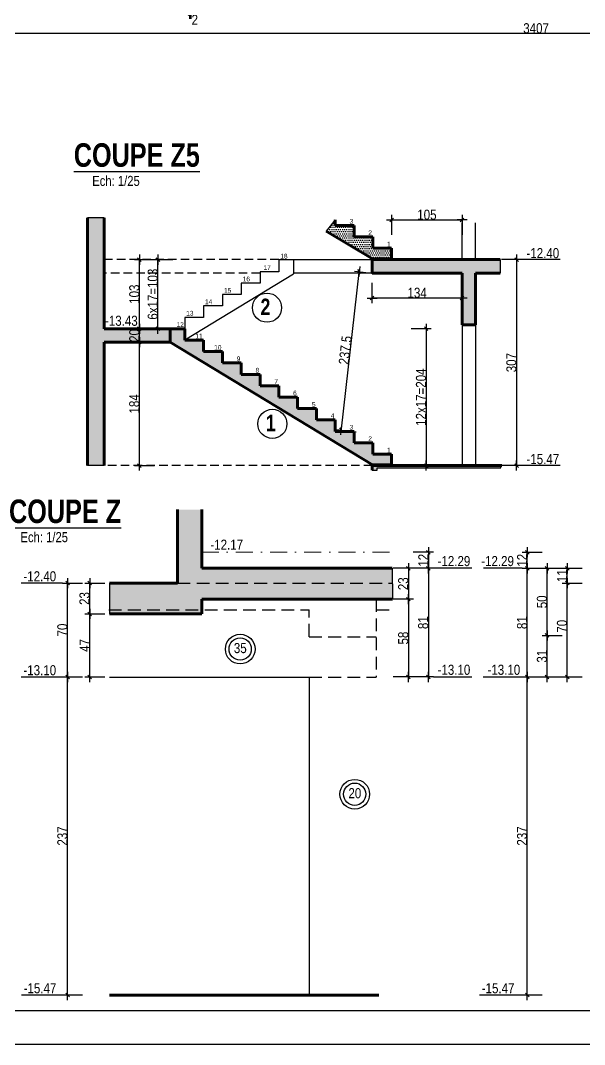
# Model space of a CAD drawing. Header units: millimetres. Extents: x 0 to 23921, y -3644 to 563.
# Drawn here: x 17673 to 18513, y -3644 to -2117 of the extents above; entities that cross this region are included whole.
import ezdxf
from ezdxf.enums import TextEntityAlignment as Align

# ---------------------------------------------------------------- set-up
doc = ezdxf.new("R2010")
doc.units = ezdxf.units.MM
doc.linetypes.add('CACHEX2', pattern=[19.05, 12.7, -6.35])
doc.linetypes.add('TIRETPTX2', pattern=[50.8, 25.4, -12.7, 0, -12.7])
for name, color, linetype in [('01-Cad  2', 1, 'Continuous'), ('01_cote_gen', 4, 'Continuous'), ('01_linteaux', 2, 'Continuous'), ('01_murs_sup', 2, 'CACHEX2'), ('01_poch_BN', 9, 'Continuous'), ('01_poch_murs', 253, 'Continuous'), ('01_texte', 230, 'Continuous'), ('AA_COTES', 2, 'Continuous')]:
    doc.layers.add(name, color=color, linetype=linetype)
doc.layers.add('01_murs_coup', color=5, linetype='Continuous', lineweight=60)
doc.layers.add('01_tram_axes', color=2, linetype='TIRETPTX2', lineweight=9)
doc.styles.add('ARIAL NA', font='ARIALN.TTF')
doc.styles.add('Eurostile', font='')
doc.styles.add('impact', font='impact.ttf')
doc.styles.add('MATTE_TXT', font='arial.ttf')
doc.styles.add('STYLE2', font='ARIALN.TTF')
doc.styles.get('Eurostile').set_extended_font_data('Eurostile')
doc.dimstyles.new('JB25', dxfattribs={"dimscale": 0.1, "dimtxt": 150, "dimasz": 15, "dimexe": 0.1, "dimexo": 0.1, "dimgap": 0.09, "dimtad": 1, "dimdec": 1, "dimlfac": 0.5, "dimdsep": 46, "dimtxsty": 'STYLE2', "dimblk1": 'BOND_G', "dimblk2": 'BOND_D', "dimsah": 1, "dimcen": 1.5, "dimdle": 0.01, "dimse1": 1, "dimse2": 1, "dimclrd": 4, "dimclre": 2, "dimclrt": 6, "dimazin": 2, "dimtfac": 2.333333, "dimtdec": 1, "dimtix": 1, "dimtmove": 2, "dimatfit": 3, "dimldrblk": 'BOND_G', "dimfxl": 1, "dimtolj": 1, "dimtzin": 0, "dimarcsym": 0})
doc.dimstyles.new('JB50', dxfattribs={"dimscale": 0.1, "dimtxt": 150, "dimasz": 15, "dimexe": 0.1, "dimexo": 0.1, "dimgap": 0.09, "dimtad": 1, "dimdec": 1, "dimdsep": 46, "dimtxsty": 'STYLE2', "dimblk1": 'BOND_G', "dimblk2": 'BOND_D', "dimsah": 1, "dimcen": 1.5, "dimdle": 0.01, "dimse1": 1, "dimse2": 1, "dimclrd": 4, "dimclre": 2, "dimclrt": 6, "dimazin": 2, "dimtfac": 2.333333, "dimtdec": 1, "dimtix": 1, "dimtmove": 2, "dimatfit": 3, "dimldrblk": 'BOND_G', "dimfxl": 1, "dimtolj": 1, "dimtzin": 0, "dimarcsym": 0})

# ---------------------------------------------------------------- blocks, each defined once
blk = doc.blocks.new('BOND_G')
at = {"layer": 'AA_COTES', "color": 0}
for p, q in [((0, -5), (0, 15)), ((5, 0), (-5, 0)), ((1.8, 1.8), (-1.8, -1.8))]:
    blk.add_line(p, q, dxfattribs=at)
blk = doc.blocks.new('BOND_D')
at = {"layer": 'AA_COTES', "color": 0}
for p, q in [((5, 0), (-5, 0)), ((-1.8, -1.8), (1.8, 1.8)), ((0, 5), (0, -15))]:
    blk.add_line(p, q, dxfattribs=at)
blk = doc.blocks.new('*D2168')
at = {"layer": '01_cote_gen', "color": 4, "lineweight": -2, "transparency": 16777216}
for p, q in [((17924.3, -2107.3), (17922.8, -2107.3)), ((17925.8, -2107.3), (17927.8, -2107.3)), ((17929.3, -2107.3), (17930.8, -2107.3))]:
    blk.add_line(p, q, dxfattribs=at)
at = {"layer": 'Defpoints', "color": 0, "transparency": 16777216}
for p in [(17925.8, -1849.1), (17927.8, -1849.1), (17927.8, -2107.3)]:
    blk.add_point(p, dxfattribs=at)
at = {"layer": '01_cote_gen', "color": 4, "lineweight": -2, "transparency": 16777216, "xscale": 1.5, "yscale": 1.5, "zscale": 1.5}
blk.add_blockref('BOND_G', (17925.8, -2107.3), dxfattribs=at)
at = {"layer": '01_cote_gen', "color": 4, "lineweight": -2, "transparency": 16777216, "xscale": 1.5, "yscale": 1.5, "zscale": 1.5, "rotation": 180}
blk.add_blockref('BOND_D', (17927.8, -2107.3), dxfattribs=at)
at = {"layer": '01_cote_gen', "color": 6, "transparency": 16777216, "insert": (17933, -2116.3), "char_height": 15, "attachment_point": 5, "style": 'STYLE2'}
blk.add_mtext('\\A1;2', dxfattribs=at)
blk = doc.blocks.new('*D2170')
at = {"layer": '01_cote_gen', "color": 4, "lineweight": -2, "transparency": 16777216}
blk.add_line((20143.3, -2136.8), (16739.3, -2136.8), dxfattribs=at)
at = {"layer": 'Defpoints', "color": 0, "transparency": 16777216}
for p in [(16737.8, -2114.8), (16737.8, -2136.8), (20144.8, -2158.7)]:
    blk.add_point(p, dxfattribs=at)
at = {"layer": '01_cote_gen', "color": 4, "lineweight": -2, "transparency": 16777216, "xscale": 1.5, "yscale": 1.5, "zscale": 1.5, "rotation": 180}
blk.add_blockref('BOND_D', (16737.8, -2136.8), dxfattribs=at)
at = {"layer": '01_cote_gen', "color": 4, "lineweight": -2, "transparency": 16777216, "xscale": 1.5, "yscale": 1.5, "zscale": 1.5}
blk.add_blockref('BOND_G', (20144.8, -2136.8), dxfattribs=at)
at = {"layer": '01_cote_gen', "color": 6, "transparency": 16777216, "insert": (18441.3, -2129.1), "char_height": 15, "attachment_point": 5, "style": 'STYLE2'}
blk.add_mtext('\\A1;3407', dxfattribs=at)
blk = doc.blocks.new('*D2987')
at = {"layer": '01_cote_gen', "color": 4, "lineweight": -2, "transparency": 16777216}
blk.add_line((17743.5, -3568.5), (17743.5, -3097.5), dxfattribs=at)
at = {"layer": 'Defpoints', "color": 0, "transparency": 16777216}
for p in [(17743.5, -3096), (17805.7, -3096), (17805.7, -3570)]:
    blk.add_point(p, dxfattribs=at)
at = {"layer": '01_cote_gen', "color": 4, "lineweight": -2, "transparency": 16777216, "xscale": 1.5, "yscale": 1.5, "zscale": 1.5}
for name, p, rotation in [('BOND_D', (17743.5, -3096), 90), ('BOND_G', (17743.5, -3570), 270)]:
    blk.add_blockref(name, p, dxfattribs=dict(at, rotation=rotation))
at = {"layer": '01_cote_gen', "color": 6, "transparency": 16777216, "insert": (17735.8, -3333), "char_height": 15, "attachment_point": 5, "rotation": 90, "style": 'STYLE2'}
blk.add_mtext('\\A1;237', dxfattribs=at)
blk = doc.blocks.new('*D2975')
at = {"layer": '01_cote_gen', "color": 4, "lineweight": -2, "transparency": 16777216}
blk.add_line((17743.5, -3094.5), (17743.5, -2957.5), dxfattribs=at)
at = {"layer": 'Defpoints', "color": 0, "transparency": 16777216}
for p in [(17743.5, -2956), (17805.7, -2956), (17767.6, -3096)]:
    blk.add_point(p, dxfattribs=at)
at = {"layer": '01_cote_gen', "color": 4, "lineweight": -2, "transparency": 16777216, "xscale": 1.5, "yscale": 1.5, "zscale": 1.5}
for name, p, rotation in [('BOND_D', (17743.5, -2956), 90), ('BOND_G', (17743.5, -3096), 270)]:
    blk.add_blockref(name, p, dxfattribs=dict(at, rotation=rotation))
at = {"layer": '01_cote_gen', "color": 6, "transparency": 16777216, "insert": (17735.8, -3026), "char_height": 15, "attachment_point": 5, "rotation": 90, "style": 'STYLE2'}
blk.add_mtext('\\A1;70', dxfattribs=at)
blk = doc.blocks.new('*D2976')
at = {"layer": '01_cote_gen', "color": 4, "lineweight": -2, "transparency": 16777216}
blk.add_line((17776.5, -3094.5), (17776.5, -3003.5), dxfattribs=at)
at = {"layer": 'Defpoints', "color": 0, "transparency": 16777216}
for p in [(17776.5, -3002), (17805.7, -3002), (17805.7, -3096)]:
    blk.add_point(p, dxfattribs=at)
at = {"layer": '01_cote_gen', "color": 4, "lineweight": -2, "transparency": 16777216, "xscale": 1.5, "yscale": 1.5, "zscale": 1.5}
for name, p, rotation in [('BOND_D', (17776.5, -3002), 90), ('BOND_G', (17776.5, -3096), 270)]:
    blk.add_blockref(name, p, dxfattribs=dict(at, rotation=rotation))
at = {"layer": '01_cote_gen', "color": 6, "transparency": 16777216, "insert": (17769, -3049), "char_height": 15, "attachment_point": 5, "rotation": 90, "style": 'STYLE2'}
blk.add_mtext('\\A1;47', dxfattribs=at)
blk = doc.blocks.new('*D2977')
at = {"layer": '01_cote_gen', "color": 4, "lineweight": -2, "transparency": 16777216}
blk.add_line((17776.5, -3000.5), (17776.5, -2957.5), dxfattribs=at)
at = {"layer": 'Defpoints', "color": 0, "transparency": 16777216}
for p in [(17776.5, -2956), (17827.3, -2956), (17827.3, -3002)]:
    blk.add_point(p, dxfattribs=at)
at = {"layer": '01_cote_gen', "color": 4, "lineweight": -2, "transparency": 16777216, "xscale": 1.5, "yscale": 1.5, "zscale": 1.5}
for name, p, rotation in [('BOND_D', (17776.5, -2956), 90), ('BOND_G', (17776.5, -3002), 270)]:
    blk.add_blockref(name, p, dxfattribs=dict(at, rotation=rotation))
at = {"layer": '01_cote_gen', "color": 6, "transparency": 16777216, "insert": (17768.8, -2979), "char_height": 15, "attachment_point": 5, "rotation": 90, "style": 'STYLE2'}
blk.add_mtext('\\A1;23', dxfattribs=at)
blk = doc.blocks.new('*D2919')
at = {"layer": '01_cote_gen', "color": 4, "lineweight": -2, "transparency": 16777216}
blk.add_line((18280.9, -2911.5), (18280.9, -2932.5), dxfattribs=at)
at = {"layer": 'Defpoints', "color": 0, "transparency": 16777216}
for p in [(18265.6, -2910), (18265.2, -2934), (18280.9, -2934)]:
    blk.add_point(p, dxfattribs=at)
at = {"layer": '01_cote_gen', "color": 4, "lineweight": -2, "transparency": 16777216, "xscale": 1.5, "yscale": 1.5, "zscale": 1.5}
for name, p, rotation in [('BOND_G', (18280.9, -2910), 90), ('BOND_D', (18280.9, -2934), 270)]:
    blk.add_blockref(name, p, dxfattribs=dict(at, rotation=rotation))
at = {"layer": '01_cote_gen', "color": 6, "transparency": 16777216, "insert": (18273.4, -2922), "char_height": 15, "attachment_point": 5, "rotation": 90, "style": 'STYLE2'}
blk.add_mtext('\\A1;12', dxfattribs=at)
blk = doc.blocks.new('*D2920')
at = {"layer": '01_cote_gen', "color": 4, "lineweight": -2, "transparency": 16777216}
blk.add_line((18280.9, -2935.5), (18280.9, -3094.5), dxfattribs=at)
at = {"layer": 'Defpoints', "color": 0, "transparency": 16777216}
for p in [(18258.4, -2934), (18259.4, -3096), (18280.9, -3096)]:
    blk.add_point(p, dxfattribs=at)
at = {"layer": '01_cote_gen', "color": 4, "lineweight": -2, "transparency": 16777216, "xscale": 1.5, "yscale": 1.5, "zscale": 1.5}
for name, p, rotation in [('BOND_G', (18280.9, -2934), 90), ('BOND_D', (18280.9, -3096), 270)]:
    blk.add_blockref(name, p, dxfattribs=dict(at, rotation=rotation))
at = {"layer": '01_cote_gen', "color": 6, "transparency": 16777216, "insert": (18273.2, -3015), "char_height": 15, "attachment_point": 5, "rotation": 90, "style": 'STYLE2'}
blk.add_mtext('\\A1;81', dxfattribs=at)
blk = doc.blocks.new('*D2921')
at = {"layer": '01_cote_gen', "color": 4, "lineweight": -2, "transparency": 16777216}
blk.add_line((18251.2, -2935.5), (18251.2, -2978.5), dxfattribs=at)
at = {"layer": 'Defpoints', "color": 0, "transparency": 16777216}
for p in [(18265.2, -2934), (18251.2, -2980), (18265.2, -2980)]:
    blk.add_point(p, dxfattribs=at)
at = {"layer": '01_cote_gen', "color": 4, "lineweight": -2, "transparency": 16777216, "xscale": 1.5, "yscale": 1.5, "zscale": 1.5}
for name, p, rotation in [('BOND_G', (18251.2, -2934), 90), ('BOND_D', (18251.2, -2980), 270)]:
    blk.add_blockref(name, p, dxfattribs=dict(at, rotation=rotation))
at = {"layer": '01_cote_gen', "color": 6, "transparency": 16777216, "insert": (18243.5, -2957), "char_height": 15, "attachment_point": 5, "rotation": 90, "style": 'STYLE2'}
blk.add_mtext('\\A1;23', dxfattribs=at)
blk = doc.blocks.new('*D2922')
at = {"layer": '01_cote_gen', "color": 4, "lineweight": -2, "transparency": 16777216}
blk.add_line((18251.2, -2981.5), (18251.2, -3094.5), dxfattribs=at)
at = {"layer": 'Defpoints', "color": 0, "transparency": 16777216}
for p in [(18228.7, -2980), (18251.2, -3096), (18266, -3096)]:
    blk.add_point(p, dxfattribs=at)
at = {"layer": '01_cote_gen', "color": 4, "lineweight": -2, "transparency": 16777216, "xscale": 1.5, "yscale": 1.5, "zscale": 1.5}
for name, p, rotation in [('BOND_G', (18251.2, -2980), 90), ('BOND_D', (18251.2, -3096), 270)]:
    blk.add_blockref(name, p, dxfattribs=dict(at, rotation=rotation))
at = {"layer": '01_cote_gen', "color": 6, "transparency": 16777216, "insert": (18243.5, -3038), "char_height": 15, "attachment_point": 5, "rotation": 90, "style": 'STYLE2'}
blk.add_mtext('\\A1;58', dxfattribs=at)
blk = doc.blocks.new('*D2940')
at = {"layer": '01_cote_gen', "color": 4, "lineweight": -2, "transparency": 16777216}
blk.add_line((18457.7, -3094.5), (18457.7, -3035.5), dxfattribs=at)
at = {"layer": 'Defpoints', "color": 0, "transparency": 16777216}
for p in [(18457.7, -3034), (18484.7, -3034), (18484.7, -3096)]:
    blk.add_point(p, dxfattribs=at)
at = {"layer": '01_cote_gen', "color": 4, "lineweight": -2, "transparency": 16777216, "xscale": 1.5, "yscale": 1.5, "zscale": 1.5}
for name, p, rotation in [('BOND_D', (18457.7, -3034), 90), ('BOND_G', (18457.7, -3096), 270)]:
    blk.add_blockref(name, p, dxfattribs=dict(at, rotation=rotation))
at = {"layer": '01_cote_gen', "color": 6, "transparency": 16777216, "insert": (18450.1, -3065), "char_height": 15, "attachment_point": 5, "rotation": 90, "style": 'STYLE2'}
blk.add_mtext('\\A1;31', dxfattribs=at)
blk = doc.blocks.new('*D2941')
at = {"layer": '01_cote_gen', "color": 4, "lineweight": -2, "transparency": 16777216}
blk.add_line((18457.7, -3032.5), (18457.7, -2935.5), dxfattribs=at)
at = {"layer": 'Defpoints', "color": 0, "transparency": 16777216}
for p in [(18457.7, -2934), (18510.3, -2934), (18510.3, -3034)]:
    blk.add_point(p, dxfattribs=at)
at = {"layer": '01_cote_gen', "color": 4, "lineweight": -2, "transparency": 16777216, "xscale": 1.5, "yscale": 1.5, "zscale": 1.5}
for name, p, rotation in [('BOND_D', (18457.7, -2934), 90), ('BOND_G', (18457.7, -3034), 270)]:
    blk.add_blockref(name, p, dxfattribs=dict(at, rotation=rotation))
at = {"layer": '01_cote_gen', "color": 6, "transparency": 16777216, "insert": (18450.1, -2984), "char_height": 15, "attachment_point": 5, "rotation": 90, "style": 'STYLE2'}
blk.add_mtext('\\A1;50', dxfattribs=at)
blk = doc.blocks.new('*D2942')
at = {"layer": '01_cote_gen', "color": 4, "lineweight": -2, "transparency": 16777216}
blk.add_line((18428.1, -3094.5), (18428.1, -2935.5), dxfattribs=at)
at = {"layer": 'Defpoints', "color": 0, "transparency": 16777216}
for p in [(18428.1, -2934), (18505.4, -2934), (18505.4, -3096)]:
    blk.add_point(p, dxfattribs=at)
at = {"layer": '01_cote_gen', "color": 4, "lineweight": -2, "transparency": 16777216, "xscale": 1.5, "yscale": 1.5, "zscale": 1.5}
for name, p, rotation in [('BOND_D', (18428.1, -2934), 90), ('BOND_G', (18428.1, -3096), 270)]:
    blk.add_blockref(name, p, dxfattribs=dict(at, rotation=rotation))
at = {"layer": '01_cote_gen', "color": 6, "transparency": 16777216, "insert": (18420.5, -3015), "char_height": 15, "attachment_point": 5, "rotation": 90, "style": 'STYLE2'}
blk.add_mtext('\\A1;81', dxfattribs=at)
blk = doc.blocks.new('*D2943')
at = {"layer": '01_cote_gen', "color": 4, "lineweight": -2, "transparency": 16777216}
blk.add_line((18428.1, -3568.5), (18428.1, -3097.5), dxfattribs=at)
at = {"layer": 'Defpoints', "color": 0, "transparency": 16777216}
for p in [(18428.1, -3096), (18518.5, -3096), (18518.5, -3570)]:
    blk.add_point(p, dxfattribs=at)
at = {"layer": '01_cote_gen', "color": 4, "lineweight": -2, "transparency": 16777216, "xscale": 1.5, "yscale": 1.5, "zscale": 1.5}
for name, p, rotation in [('BOND_D', (18428.1, -3096), 90), ('BOND_G', (18428.1, -3570), 270)]:
    blk.add_blockref(name, p, dxfattribs=dict(at, rotation=rotation))
at = {"layer": '01_cote_gen', "color": 6, "transparency": 16777216, "insert": (18420.5, -3333), "char_height": 15, "attachment_point": 5, "rotation": 90, "style": 'STYLE2'}
blk.add_mtext('\\A1;237', dxfattribs=at)
blk = doc.blocks.new('*D2944')
at = {"layer": '01_cote_gen', "color": 4, "lineweight": -2, "transparency": 16777216}
blk.add_line((18428.1, -2932.5), (18428.1, -2911.5), dxfattribs=at)
at = {"layer": 'Defpoints', "color": 0, "transparency": 16777216}
for p in [(18428.1, -2910), (18592.5, -2910), (18592.5, -2934)]:
    blk.add_point(p, dxfattribs=at)
at = {"layer": '01_cote_gen', "color": 4, "lineweight": -2, "transparency": 16777216, "xscale": 1.5, "yscale": 1.5, "zscale": 1.5}
for name, p, rotation in [('BOND_D', (18428.1, -2910), 90), ('BOND_G', (18428.1, -2934), 270)]:
    blk.add_blockref(name, p, dxfattribs=dict(at, rotation=rotation))
at = {"layer": '01_cote_gen', "color": 6, "transparency": 16777216, "insert": (18420.6, -2922), "char_height": 15, "attachment_point": 5, "rotation": 90, "style": 'STYLE2'}
blk.add_mtext('\\A1;12', dxfattribs=at)
blk = doc.blocks.new('*D2945')
at = {"layer": '01_cote_gen', "color": 4, "lineweight": -2, "transparency": 16777216}
blk.add_line((18487.7, -3094.5), (18487.7, -2957.5), dxfattribs=at)
at = {"layer": 'Defpoints', "color": 0, "transparency": 16777216}
for p in [(18487.7, -2956), (18555.7, -2956), (18555.7, -3096)]:
    blk.add_point(p, dxfattribs=at)
at = {"layer": '01_cote_gen', "color": 4, "lineweight": -2, "transparency": 16777216, "xscale": 1.5, "yscale": 1.5, "zscale": 1.5}
for name, p, rotation in [('BOND_D', (18487.7, -2956), 90), ('BOND_G', (18487.7, -3096), 270)]:
    blk.add_blockref(name, p, dxfattribs=dict(at, rotation=rotation))
at = {"layer": '01_cote_gen', "color": 6, "transparency": 16777216, "insert": (18480, -3020.4), "char_height": 15, "attachment_point": 5, "rotation": 90, "style": 'STYLE2'}
blk.add_mtext('\\A1;70', dxfattribs=at)
blk = doc.blocks.new('*D2946')
at = {"layer": '01_cote_gen', "color": 4, "lineweight": -2, "transparency": 16777216}
blk.add_line((18487.7, -2954.5), (18487.7, -2935.5), dxfattribs=at)
at = {"layer": 'Defpoints', "color": 0, "transparency": 16777216}
for p in [(18480.2, -2934), (18487.7, -2934), (18510.2, -2956)]:
    blk.add_point(p, dxfattribs=at)
at = {"layer": '01_cote_gen', "color": 4, "lineweight": -2, "transparency": 16777216, "xscale": 1.5, "yscale": 1.5, "zscale": 1.5}
for name, p, rotation in [('BOND_D', (18487.7, -2934), 90), ('BOND_G', (18487.7, -2956), 270)]:
    blk.add_blockref(name, p, dxfattribs=dict(at, rotation=rotation))
at = {"layer": '01_cote_gen', "color": 6, "transparency": 16777216, "insert": (18480.1, -2945), "char_height": 15, "attachment_point": 5, "rotation": 90, "style": 'STYLE2'}
blk.add_mtext('\\A1;11', dxfattribs=at)
blk = doc.blocks.new('*D3267')
at = {"layer": '01_cote_gen', "color": 4, "lineweight": -2, "transparency": 16777216}
blk.add_line((18151.4, -2726.3), (18178, -2493.3), dxfattribs=at)
at = {"layer": 'Defpoints', "color": 0, "transparency": 16777216}
for p in [(18178.2, -2491.8), (18197.1, -2493.9), (18170.2, -2729.9)]:
    blk.add_point(p, dxfattribs=at)
at = {"layer": '01_cote_gen', "color": 4, "lineweight": -2, "transparency": 16777216, "xscale": 1.5, "yscale": 1.5, "zscale": 1.5}
for name, p, rotation in [('BOND_D', (18178.2, -2491.8), 83.48531244062428), ('BOND_G', (18151.2, -2727.8), 263.4853124406243)]:
    blk.add_blockref(name, p, dxfattribs=dict(at, rotation=rotation))
at = {"layer": '01_cote_gen', "color": 6, "transparency": 16777216, "insert": (18157.1, -2608.9), "char_height": 15, "attachment_point": 5, "rotation": 83.4853, "style": 'STYLE2'}
blk.add_mtext('\\A1;237.5', dxfattribs=at)
blk = doc.blocks.new('*D3268')
at = {"layer": '01_cote_gen', "color": 4, "lineweight": -2, "transparency": 16777216}
blk.add_line((18329.7, -2531.1), (18198.6, -2531.1), dxfattribs=at)
at = {"layer": 'Defpoints', "color": 0, "transparency": 16777216}
for p in [(18197.1, -2483.9), (18331.2, -2493.9), (18197.1, -2531.1)]:
    blk.add_point(p, dxfattribs=at)
at = {"layer": '01_cote_gen', "color": 4, "lineweight": -2, "transparency": 16777216, "xscale": 1.5, "yscale": 1.5, "zscale": 1.5, "rotation": 180}
blk.add_blockref('BOND_D', (18197.1, -2531.1), dxfattribs=at)
at = {"layer": '01_cote_gen', "color": 4, "lineweight": -2, "transparency": 16777216, "xscale": 1.5, "yscale": 1.5, "zscale": 1.5}
blk.add_blockref('BOND_G', (18331.2, -2531.1), dxfattribs=at)
at = {"layer": '01_cote_gen', "color": 6, "transparency": 16777216, "insert": (18264.2, -2523.4), "char_height": 15, "attachment_point": 5, "style": 'STYLE2'}
blk.add_mtext('\\A1;134', dxfattribs=at)
blk = doc.blocks.new('*D3269')
at = {"layer": '01_cote_gen', "color": 4, "lineweight": -2, "transparency": 16777216}
blk.add_line((18227.7, -2414.6), (18329.7, -2414.6), dxfattribs=at)
at = {"layer": 'Defpoints', "color": 0, "transparency": 16777216}
for p in [(18331.2, -2414.6), (18331.2, -2446.4), (18226.2, -2464.9)]:
    blk.add_point(p, dxfattribs=at)
at = {"layer": '01_cote_gen', "color": 4, "lineweight": -2, "transparency": 16777216, "xscale": 1.5, "yscale": 1.5, "zscale": 1.5, "rotation": 180}
blk.add_blockref('BOND_G', (18226.2, -2414.6), dxfattribs=at)
at = {"layer": '01_cote_gen', "color": 4, "lineweight": -2, "transparency": 16777216, "xscale": 1.5, "yscale": 1.5, "zscale": 1.5}
blk.add_blockref('BOND_D', (18331.2, -2414.6), dxfattribs=at)
at = {"layer": '01_cote_gen', "color": 6, "transparency": 16777216, "insert": (18278.7, -2407), "char_height": 15, "attachment_point": 5, "style": 'STYLE2'}
blk.add_mtext('\\A1;105', dxfattribs=at)
blk = doc.blocks.new('*D3270')
at = {"layer": '01_cote_gen', "color": 4, "lineweight": -2, "transparency": 16777216}
blk.add_line((18412.3, -2475.4), (18412.3, -2779.4), dxfattribs=at)
at = {"layer": 'Defpoints', "color": 0, "transparency": 16777216}
for p in [(18387.7, -2473.9), (18389.1, -2780.9), (18412.3, -2780.9)]:
    blk.add_point(p, dxfattribs=at)
at = {"layer": '01_cote_gen', "color": 4, "lineweight": -2, "transparency": 16777216, "xscale": 1.5, "yscale": 1.5, "zscale": 1.5}
for name, p, rotation in [('BOND_G', (18412.3, -2473.9), 90), ('BOND_D', (18412.3, -2780.9), 270)]:
    blk.add_blockref(name, p, dxfattribs=dict(at, rotation=rotation))
at = {"layer": '01_cote_gen', "color": 6, "transparency": 16777216, "insert": (18404.6, -2627.4), "char_height": 15, "attachment_point": 5, "rotation": 90, "style": 'STYLE2'}
blk.add_mtext('\\A1;307', dxfattribs=at)
blk = doc.blocks.new('*D3271')
at = {"layer": '01_cote_gen', "color": 4, "lineweight": -2, "transparency": 16777216}
blk.add_line((18277.6, -2578.4), (18277.6, -2779.4), dxfattribs=at)
at = {"layer": 'Defpoints', "color": 0, "transparency": 16777216}
for p in [(17878.7, -2576.9), (18247.1, -2780.9), (18277.6, -2780.9)]:
    blk.add_point(p, dxfattribs=at)
at = {"layer": '01_cote_gen', "color": 4, "lineweight": -2, "transparency": 16777216, "xscale": 1.5, "yscale": 1.5, "zscale": 1.5}
for name, p, rotation in [('BOND_G', (18277.6, -2576.9), 90), ('BOND_D', (18277.6, -2780.9), 270)]:
    blk.add_blockref(name, p, dxfattribs=dict(at, rotation=rotation))
at = {"layer": '01_cote_gen', "color": 6, "transparency": 16777216, "insert": (18270, -2678.9), "char_height": 15, "attachment_point": 5, "rotation": 90, "style": 'STYLE2'}
blk.add_mtext('\\A1;12x17=204', dxfattribs=at)
blk = doc.blocks.new('*D3272')
at = {"layer": '01_cote_gen', "color": 4, "lineweight": -2, "transparency": 16777216}
blk.add_line((17878, -2575.4), (17878, -2475.4), dxfattribs=at)
at = {"layer": 'Defpoints', "color": 0, "transparency": 16777216}
for p in [(17878, -2473.9), (18116.8, -2473.9), (17881.8, -2576.9)]:
    blk.add_point(p, dxfattribs=at)
at = {"layer": '01_cote_gen', "color": 4, "lineweight": -2, "transparency": 16777216, "xscale": 1.5, "yscale": 1.5, "zscale": 1.5}
for name, p, rotation in [('BOND_D', (17878, -2473.9), 90), ('BOND_G', (17878, -2576.9), 270)]:
    blk.add_blockref(name, p, dxfattribs=dict(at, rotation=rotation))
at = {"layer": '01_cote_gen', "color": 6, "transparency": 16777216, "insert": (17870.4, -2525.4), "char_height": 15, "attachment_point": 5, "rotation": 90, "style": 'STYLE2'}
blk.add_mtext('\\A1;6x17=103', dxfattribs=at)
blk = doc.blocks.new('*D3273')
at = {"layer": '01_cote_gen', "color": 4, "lineweight": -2, "transparency": 16777216}
blk.add_line((17850.6, -2779.4), (17850.6, -2598.4), dxfattribs=at)
at = {"layer": 'Defpoints', "color": 0, "transparency": 16777216}
for p in [(17848.1, -2596.9), (17850.6, -2596.9), (17848.1, -2780.9)]:
    blk.add_point(p, dxfattribs=at)
at = {"layer": '01_cote_gen', "color": 4, "lineweight": -2, "transparency": 16777216, "xscale": 1.5, "yscale": 1.5, "zscale": 1.5}
for name, p, rotation in [('BOND_D', (17850.6, -2596.9), 90), ('BOND_G', (17850.6, -2780.9), 270)]:
    blk.add_blockref(name, p, dxfattribs=dict(at, rotation=rotation))
at = {"layer": '01_cote_gen', "color": 6, "transparency": 16777216, "insert": (17843, -2688.9), "char_height": 15, "attachment_point": 5, "rotation": 90, "style": 'STYLE2'}
blk.add_mtext('\\A1;184', dxfattribs=at)
blk = doc.blocks.new('*D3274')
at = {"layer": '01_cote_gen', "color": 4, "lineweight": -2, "transparency": 16777216}
blk.add_line((17850.6, -2595.4), (17850.6, -2578.4), dxfattribs=at)
at = {"layer": 'Defpoints', "color": 0, "transparency": 16777216}
for p in [(17850.6, -2576.9), (17863.8, -2576.9), (17858.1, -2596.9)]:
    blk.add_point(p, dxfattribs=at)
at = {"layer": '01_cote_gen', "color": 4, "lineweight": -2, "transparency": 16777216, "xscale": 1.5, "yscale": 1.5, "zscale": 1.5}
for name, p, rotation in [('BOND_D', (17850.6, -2576.9), 90), ('BOND_G', (17850.6, -2596.9), 270)]:
    blk.add_blockref(name, p, dxfattribs=dict(at, rotation=rotation))
at = {"layer": '01_cote_gen', "color": 6, "transparency": 16777216, "insert": (17843, -2586.9), "char_height": 15, "attachment_point": 5, "rotation": 90, "style": 'STYLE2'}
blk.add_mtext('\\A1;20', dxfattribs=at)
blk = doc.blocks.new('*D3275')
at = {"layer": '01_cote_gen', "color": 4, "lineweight": -2, "transparency": 16777216}
blk.add_line((17850.6, -2575.4), (17850.6, -2475.4), dxfattribs=at)
at = {"layer": 'Defpoints', "color": 0, "transparency": 16777216}
for p in [(17850.6, -2473.9), (17855.6, -2473.9), (17863.8, -2576.9)]:
    blk.add_point(p, dxfattribs=at)
at = {"layer": '01_cote_gen', "color": 4, "lineweight": -2, "transparency": 16777216, "xscale": 1.5, "yscale": 1.5, "zscale": 1.5}
for name, p, rotation in [('BOND_D', (17850.6, -2473.9), 90), ('BOND_G', (17850.6, -2576.9), 270)]:
    blk.add_blockref(name, p, dxfattribs=dict(at, rotation=rotation))
at = {"layer": '01_cote_gen', "color": 6, "transparency": 16777216, "insert": (17843, -2525.4), "char_height": 15, "attachment_point": 5, "rotation": 90, "style": 'STYLE2'}
blk.add_mtext('\\A1;103', dxfattribs=at)

msp = doc.modelspace()

# ---------------------------------------------------------------- hatches: boundary and pattern name
at = {"layer": '01_poch_BN'}
h = msp.add_hatch(color=256, dxfattribs=at)
h.dxf.hatch_style = 1
h.paths.add_polyline_path([(18387.67, -2473.93), (18197.13, -2473.93), (18197.13, -2493.93), (18331.18, -2493.93), (18331.18, -2570.93), (18351.18, -2570.93), (18351.18, -2493.93), (18387.67, -2493.93)])
h.paths.add_polyline_path([(17798.18, -2411.75), (17773.18, -2411.75), (17773.18, -2780.93), (17798.18, -2780.93), (17798.18, -2596.93), (17896.18, -2596.93), (17896.18, -2576.93), (17798.18, -2576.93)])
h.paths.add_polyline_path([(18389.06, -2780.93), (18197.43, -2780.93), (18197.43, -2787.81), (18204.84, -2787.81), (18204.84, -2784.44), (18389.06, -2784.44)])
h = msp.add_hatch(color=256, dxfattribs=at)
h.dxf.hatch_style = 1
h.paths.add_polyline_path([(18227.01, -2934.04), (17943.26, -2934.04), (17943.26, -2846.47), (17907.26, -2846.47), (17907.26, -2956.04), (17805.74, -2956.04), (17805.74, -3002.04), (17943.26, -3002.04), (17943.26, -2980.04), (18227.32, -2980.04)])
at = {"layer": '01_poch_murs'}
h = msp.add_hatch(dxfattribs=at)
h.set_pattern_fill('DOTS', color=256, scale=2)
h.paths.add_polyline_path([(18198.18, -2439.93), (18170.18, -2439.93), (18170.18, -2422.93), (18142.18, -2422.93), (18142.18, -2414.43), (18128.93, -2431.27), (18197.55, -2472.93), (18226.18, -2472.93), (18226.18, -2456.93), (18198.18, -2456.93)])
h = msp.add_hatch(dxfattribs=at)
h.set_pattern_fill('DOTS', color=256, scale=2)
h.paths.add_polyline_path([(18030.18, -2644.93), (18002.18, -2644.93), (18002.18, -2627.93), (17974.18, -2627.93), (17974.18, -2610.93), (17946.18, -2610.93), (17946.18, -2593.93), (17918.18, -2593.93), (17918.18, -2576.93), (17896.18, -2576.93), (17896.18, -2596.95), (18197.55, -2779.93), (18226.18, -2779.93), (18226.18, -2763.93), (18198.18, -2763.93), (18198.18, -2746.93), (18170.18, -2746.93), (18170.18, -2729.93), (18142.18, -2729.93), (18142.18, -2712.93), (18114.18, -2712.93), (18114.18, -2695.93), (18086.18, -2695.93), (18086.18, -2678.93), (18058.18, -2678.93), (18058.18, -2661.93), (18030.18, -2661.93)])

# ---------------------------------------------------------------- linework, layer by layer
at = {"layer": '01-Cad  2'}
for p, q in [((21860.7, -3593.85), (13870.7, -3593.85)), ((21910.7, -3643.85), (13870.7, -3643.85))]:
    msp.add_line(p, q, dxfattribs=at)
at = {"layer": '01_linteaux'}
for p, q in [((18331.18, -2473.93), (18331.18, -2418.94)), ((18351.18, -2473.93), (18351.18, -2418.94)), ((18058.18, -2473.93), (18058.18, -2491.93)), ((18058.18, -2473.93), (18197.13, -2473.93)), ((18080.18, -2473.93), (18080.18, -2494.95)), ((17918.18, -2593.31), (18080.21, -2494.93)), ((18030.18, -2491.93), (18030.18, -2508.93)), ((18058.18, -2491.93), (18030.18, -2491.93)), ((18197.13, -2493.93), (18080.18, -2493.93)), ((18002.18, -2508.93), (18002.18, -2525.93)), ((18030.18, -2508.93), (18002.18, -2508.93)), ((17974.18, -2525.93), (17974.18, -2542.93)), ((18002.18, -2525.93), (17974.18, -2525.93)), ((17946.18, -2542.93), (17946.18, -2559.93)), ((17974.18, -2542.93), (17946.18, -2542.93)), ((17918.18, -2559.93), (17918.18, -2576.93)), ((17946.18, -2559.93), (17918.18, -2559.93)), ((18331.18, -2570.93), (18331.18, -2780.93)), ((18351.18, -2570.93), (18351.18, -2780.93)), ((17805.74, -3096.04), (18103.26, -3096.04)), ((18103.26, -3096.04), (18103.26, -3570.04))]:
    msp.add_line(p, q, dxfattribs=at)
at = {"layer": '01_linteaux', "linetype": 'CACHEX2', "ltscale": 1.5}
for p, q in [((17907.26, -2956.04), (18227.48, -2956.04)), ((18203.26, -2980.04), (18203.26, -3096.04)), ((17804.88, -2996.04), (18103.26, -2996.04)), ((18103.26, -3036.04), (18103.26, -2996.04)), ((18203.26, -2996.04), (18228.01, -2996.04)), ((18103.26, -3036.04), (18203.26, -3036.04)), ((18103.26, -3096.04), (18203.26, -3096.04))]:
    msp.add_line(p, q, dxfattribs=at)
at = {"layer": '01_murs_coup'}
for p, q in [((17773.18, -2411.75), (17773.18, -2780.93)), ((17798.18, -2411.75), (17798.18, -2576.93)), ((18142.18, -2414.43), (18142.18, -2422.93)), ((18142.18, -2422.93), (18170.18, -2422.93)), ((18170.18, -2422.93), (18170.18, -2439.93)), ((18197.55, -2472.93), (18128.93, -2431.27)), ((18170.18, -2439.93), (18198.18, -2439.93)), ((18198.18, -2439.93), (18198.18, -2456.93)), ((18198.18, -2456.93), (18226.18, -2456.93)), ((18226.18, -2456.93), (18226.18, -2472.93)), ((18197.13, -2473.93), (18197.13, -2493.93)), ((18197.13, -2473.93), (18387.67, -2473.93)), ((18197.55, -2472.93), (18226.18, -2472.93)), ((18331.18, -2493.93), (18197.13, -2493.93)), ((18331.18, -2493.93), (18331.18, -2570.93)), ((18351.18, -2493.93), (18351.18, -2570.93)), ((18351.18, -2493.93), (18387.67, -2493.93)), ((17798.18, -2576.93), (17918.18, -2576.93)), ((17896.18, -2576.93), (17896.18, -2596.95)), ((17918.18, -2576.93), (17918.18, -2593.93)), ((18331.18, -2570.93), (18351.18, -2570.93)), ((17918.18, -2593.93), (17946.18, -2593.93)), ((17946.18, -2593.93), (17946.18, -2610.93)), ((17798.18, -2596.93), (17896.14, -2596.93)), ((17798.18, -2596.93), (17798.18, -2780.93)), ((18197.55, -2779.93), (17896.14, -2596.93)), ((17946.18, -2610.93), (17974.18, -2610.93)), ((17974.18, -2610.93), (17974.18, -2627.93)), ((17974.18, -2627.93), (18002.18, -2627.93)), ((18002.18, -2627.93), (18002.18, -2644.93)), ((18002.18, -2644.93), (18030.18, -2644.93)), ((18030.18, -2644.93), (18030.18, -2661.93)), ((18030.18, -2661.93), (18058.18, -2661.93)), ((18058.18, -2661.93), (18058.18, -2678.93)), ((18058.18, -2678.93), (18086.18, -2678.93)), ((18086.18, -2678.93), (18086.18, -2695.93)), ((18086.18, -2695.93), (18114.18, -2695.93)), ((18114.18, -2695.93), (18114.18, -2712.93)), ((18114.18, -2712.93), (18142.18, -2712.93)), ((18142.18, -2712.93), (18142.18, -2729.93)), ((18142.18, -2729.93), (18170.18, -2729.93)), ((18170.18, -2729.93), (18170.18, -2746.93)), ((18170.18, -2746.93), (18198.18, -2746.93)), ((18198.18, -2746.93), (18198.18, -2763.93)), ((18198.18, -2763.93), (18226.18, -2763.93)), ((18226.18, -2763.93), (18226.18, -2779.93)), ((18197.43, -2780.93), (18390.42, -2780.93)), ((18197.43, -2780.93), (18197.43, -2787.81)), ((18197.55, -2779.93), (18226.18, -2779.93)), ((17907.26, -2846.47), (17907.26, -2956.04)), ((17943.26, -2846.47), (17943.26, -2934.04)), ((18227.01, -2934.04), (17943.26, -2934.04)), ((17805.74, -2956.04), (17907.26, -2956.04)), ((17943.26, -2980.04), (17943.26, -3002.04)), ((17943.26, -2980.04), (18227.32, -2980.04)), ((17805.74, -3002.04), (17943.26, -3002.04)), ((17805.74, -3570.04), (18207.26, -3570.04))]:
    msp.add_line(p, q, dxfattribs=at)
at = {"layer": '01_murs_sup'}
for p, q in [((18058.18, -2473.93), (17798.18, -2473.93)), ((18030.18, -2493.93), (17798.18, -2493.93)), ((18197.43, -2780.93), (17798.18, -2780.93))]:
    msp.add_line(p, q, dxfattribs=at)
at = {"layer": '01_poch_BN'}
for p, q in [((17798.18, -2411.75), (17773.18, -2411.75)), ((18142.18, -2414.43), (18128.93, -2431.27)), ((18387.67, -2473.93), (18387.67, -2493.93)), ((17798.18, -2780.93), (17773.18, -2780.93)), ((18197.43, -2787.81), (18204.84, -2787.81)), ((18204.84, -2787.81), (18204.84, -2784.44)), ((18204.84, -2784.44), (18389.06, -2784.44)), ((18389.06, -2784.44), (18389.06, -2780.93)), ((18227.01, -2934.04), (18227.32, -2980.04)), ((17805.74, -2956.04), (17805.74, -3002.04))]:
    msp.add_line(p, q, dxfattribs=at)
at = {"layer": '01_texte'}
for p, q in [((18477.42, -2473.93), (18419.76, -2473.93)), ((18477.42, -2780.93), (18419.76, -2780.93)), ((18345.79, -2934.04), (18288.4, -2934.04)), ((18420.65, -2934.04), (18363.26, -2934.04)), ((17735.99, -2956.04), (17674.34, -2956.04)), ((17735.99, -3096.04), (17674.34, -3096.04)), ((18345.79, -3096.04), (18288.4, -3096.04)), ((18420.12, -3096.04), (18362.73, -3096.04)), ((17735.99, -3570.04), (17674.72, -3570.04)), ((18420.65, -3570.04), (18357, -3570.04))]:
    msp.add_line(p, q, dxfattribs=at)
for centre, radius in [((18040.56, -2545.57), 21.69), ((18048.54, -2718.71), 21.69), ((18000.63, -3054.38), 22.07), ((18000.63, -3054.38), 16.58), ((18171.23, -3270.76), 22.07), ((18171.23, -3270.76), 16.58)]:
    msp.add_circle(centre, radius, dxfattribs=at)
at = {"layer": '01_tram_axes'}
msp.add_line((17943.26, -2910.04), (18225.3, -2910.04), dxfattribs=at)

# ---------------------------------------------------------------- texts
at = {"layer": '01_linteaux', "style": 'Eurostile'}
for s, p in [('17', (18035.39, -2489.28)), ('16', (18004.36, -2506.28))]:
    msp.add_text(s, height=7.059, dxfattribs=at).set_placement(p)
at = {"layer": '01_murs_sup', "style": 'Eurostile'}
for s, height, p in [('3', 7.06, (18163.45, -2420.28)), ('2', 7.06, (18191.45, -2437.28)), ('1', 7.06, (18219.45, -2454.28)), ('18', 7.059, (18060.36, -2472.28)), ('15', 7.059, (17976.54, -2523.28)), ('14', 7.059, (17948.2, -2540.28)), ('13', 7.059, (17920.2, -2557.28)), ('12', 7.059, (17905.9, -2574.28)), ('11', 7.059, (17933.9, -2591.28)), ('10', 7.059, (17961.9, -2608.28)), ('9', 7.06, (17995.45, -2625.28)), ('8', 7.06, (18023.45, -2642.28)), ('7', 7.06, (18051.45, -2659.28)), ('6', 7.06, (18079.45, -2676.28)), ('5', 7.06, (18107.45, -2693.28)), ('4', 7.06, (18135.45, -2710.28)), ('3', 7.06, (18163.45, -2727.28)), ('2', 7.06, (18191.45, -2744.28)), ('1', 7.06, (18219.45, -2761.28))]:
    msp.add_text(s, height=height, dxfattribs=at).set_placement(p)
at = {"layer": '01_texte', "style": 'impact'}
for s, p in [('%%UCOUPE Z5', (17846.68, -2345.96)), ('%%UCOUPE Z', (17739.79, -2876.98))]:
    msp.add_text(s, height=35, dxfattribs=at).set_placement(p, align=Align.BOTTOM_CENTER)
at = {"layer": '01_texte', "style": 'MATTE_TXT', "width": 0.8}
for p in [(17815.64, -2368.52), (17708.75, -2899.54)]:
    msp.add_text('Ech: 1/25', height=15, dxfattribs=at).set_placement(p, align=Align.BOTTOM_CENTER)
at = {"layer": '01_texte', "style": 'ARIAL NA'}
for s, p in [('-12.40', (18427.02, -2471.7)), ('-13.43', (17799.28, -2572.49)), ('-15.47', (18427.02, -2778.7)), ('-12.17', (17956.21, -2906.28)), ('-12.29', (18294.67, -2930.71)), ('-12.29', (18359.63, -2930.71)), ('-12.40', (17677.75, -2953.42)), ('35', (17991.21, -3060.36)), ('-13.10', (17677.75, -3093.42)), ('-13.10', (18294.67, -3092.71)), ('-13.10', (18369, -3092.71)), ('20', (18161.81, -3276.74)), ('-15.47', (17678.13, -3567.42)), ('-15.47', (18360.41, -3567.42))]:
    msp.add_text(s, height=15, dxfattribs=at).set_placement(p)
at = {"layer": '01_texte', "style": 'impact'}
for s, p in [('2', (18038.22, -2544.26)), ('1', (18046.2, -2717.39))]:
    msp.add_text(s, height=24.5, dxfattribs=at).set_placement(p, align=Align.MIDDLE_CENTER)

# ---------------------------------------------------------------- dimensions: what is measured, and where the dimension line sits
at = {"layer": '01_cote_gen'}
dim = msp.add_linear_dim(base=(17927.76, -2107.3), p1=(17925.76, -1849.06), p2=(17927.76, -1849.06), dimstyle='JB50', dxfattribs=at)
dim.commit()
dim.dimension.update_dxf_attribs({"geometry": '*D2168', "text_midpoint": (17933.02, -2116.26), "dimtype": 160})
for base, p1, p2, picture, middle in [((16737.76, -2136.78), (20144.76, -2158.73), (16737.76, -2114.77), '*D2170', (18441.26, -2129.11)), ((18331.18, -2414.65), (18226.18, -2464.93), (18331.18, -2446.43), '*D3269', (18278.68, -2406.98)), ((18197.126, -2531.0891), (18331.1759, -2493.9271), (18197.126, -2483.9271), '*D3268', (18264.1509, -2523.4215))]:
    dim = msp.add_linear_dim(base=base, p1=p1, p2=p2, dimstyle='JB50', dxfattribs=at)
    dim.commit()
    dim.dimension.update_dxf_attribs({"geometry": picture, "text_midpoint": middle})
for base, p1, p2, dimstyle, picture, middle in [((17850.62, -2473.93), (17863.79, -2576.93), (17855.6, -2473.93), 'JB50', '*D3275', (17842.95, -2525.43)), ((18412.26, -2780.93), (18387.67, -2473.93), (18389.06, -2780.93), 'JB50', '*D3270', (18404.6, -2627.43)), ((17850.62, -2576.93), (17858.12, -2596.93), (17863.79, -2576.93), 'JB50', '*D3274', (17842.95, -2586.93)), ((17850.62, -2596.93), (17848.12, -2780.93), (17848.12, -2596.93), 'JB50', '*D3273', (17842.95, -2688.93)), ((18280.9, -2934.04), (18265.55, -2910.04), (18265.24, -2934.04), 'JB25', '*D2919', (18273.36, -2922.04)), ((18428.15, -2910.04), (18592.48, -2934.04), (18592.48, -2910.04), 'JB25', '*D2944', (18420.61, -2922.04)), ((18251.16, -2980.04), (18265.24, -2934.04), (18265.24, -2980.04), 'JB25', '*D2921', (18243.49, -2957.04)), ((18280.9, -3096.04), (18258.4, -2934.04), (18259.37, -3096.04), 'JB25', '*D2920', (18273.23, -3015.04)), ((18428.15, -2934.04), (18505.38, -3096.04), (18505.38, -2934.04), 'JB25', '*D2942', (18420.48, -3015.04)), ((18457.73, -2934.04), (18510.31, -3034.04), (18510.31, -2934.04), 'JB25', '*D2941', (18450.06, -2984.04)), ((18487.66, -2934.04), (18510.16, -2956.04), (18480.23, -2934.04), 'JB25', '*D2946', (18480.12, -2945.04)), ((17743.49, -2956.04), (17767.61, -3096.04), (17805.74, -2956.04), 'JB25', '*D2975', (17735.82, -3026.04)), ((17776.5, -2956.04), (17827.27, -3002.04), (17827.27, -2956.04), 'JB25', '*D2977', (17768.83, -2979.04)), ((18251.16, -3096.04), (18228.66, -2980.04), (18265.99, -3096.04), 'JB25', '*D2922', (18243.49, -3038.04)), ((17776.5, -3002.04), (17805.74, -3096.04), (17805.74, -3002.04), 'JB25', '*D2976', (17768.99, -3049.04)), ((18457.73, -3034.04), (18484.73, -3096.04), (18484.73, -3034.04), 'JB25', '*D2940', (18450.06, -3065.04)), ((17743.49, -3096.04), (17805.74, -3570.04), (17805.74, -3096.04), 'JB25', '*D2987', (17735.82, -3333.04)), ((18428.15, -3096.04), (18518.53, -3570.04), (18518.53, -3096.04), 'JB25', '*D2943', (18420.48, -3333.04))]:
    dim = msp.add_linear_dim(base=base, p1=p1, p2=p2, angle=90, dimstyle=dimstyle, dxfattribs=at)
    dim.commit()
    dim.dimension.update_dxf_attribs({"geometry": picture, "text_midpoint": middle})
for base, p1, p2, text, picture, middle in [((17878.05, -2473.93), (17881.79, -2576.93), (18116.8, -2473.93), '6x17=103', '*D3272', (17870.38, -2525.43)), ((18277.63, -2780.93), (17878.67, -2576.93), (18247.09, -2780.93), '12x17=204', '*D3271', (18269.97, -2678.93))]:
    dim = msp.add_linear_dim(base=base, p1=p1, p2=p2, angle=90, text=text, dimstyle='JB50', dxfattribs=at)
    dim.commit()
    dim.dimension.update_dxf_attribs({"geometry": picture, "text_midpoint": middle})
dim = msp.add_aligned_dim(p1=(18170.18, -2729.93), p2=(18197.13, -2493.93), distance=19.06, dimstyle='JB50', dxfattribs=at)
dim.commit()
dim.dimension.update_dxf_attribs({"geometry": '*D3267', "text_midpoint": (18157.1, -2608.89)})
dim = msp.add_linear_dim(base=(18487.66, -2956.04), p1=(18555.68, -3096.04), p2=(18555.68, -2956.04), angle=90, dimstyle='JB25', dxfattribs=at)
dim.commit()
dim.dimension.update_dxf_attribs({"geometry": '*D2945', "text_midpoint": (18479.99, -3020.39), "dimtype": 160})

doc.saveas('drawing.dxf')
